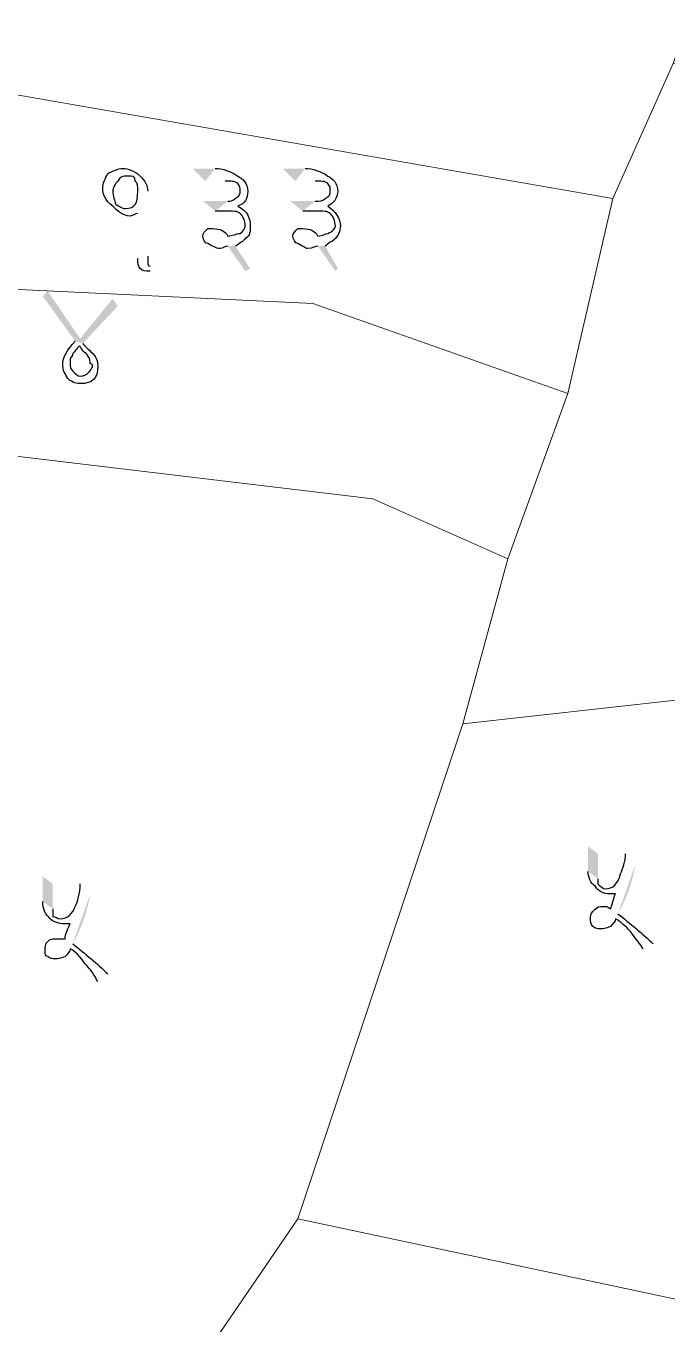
# Model space of a CAD drawing. Header units: metres. Extents: x 345912 to 349030, y 3061206 to 3061792.
# Drawn here: x 346078.53 to 346091.54, y 3061302.59 to 3061328.96 of the extents above; entities that cross this region are included whole.
import ezdxf

# ---------------------------------------------------------------- set-up
doc = ezdxf.new("R2010")
doc.units = ezdxf.units.M
doc.header["$MEASUREMENT"] = 0
doc.layers.add('PDF5_Geometry', color=7, linetype='Continuous')
doc.layers.add('PDF5_Solid Fills', color=7, linetype='Continuous')

msp = doc.modelspace()

# ---------------------------------------------------------------- hatches: boundary and pattern name
at = {"layer": 'PDF5_Solid Fills', "transparency": 33554559}
h = msp.add_hatch(color=256, dxfattribs=at)
h.paths.add_polyline_path([(346080.99854, 3061325.60444), (346080.99854, 3061324.28364)], flags=0)
h.paths.add_polyline_path([(346081.04934, 3061324.08044), (346081.04934, 3061323.97884)], flags=0)
h.paths.add_polyline_path([(346082.16694, 3061325.80764), (346081.91294, 3061326.06164), (346082.37014, 3061326.06164)], flags=0)
h.paths.add_polyline_path([(346082.77654, 3061324.48684), (346083.08134, 3061324.02964), (346082.97974, 3061323.97884), (346082.62414, 3061324.48684)], flags=0)
h.paths.add_polyline_path([(346082.37014, 3061325.19804), (346082.11614, 3061325.40124), (346082.62414, 3061325.40124)], flags=0)
h.paths.add_polyline_path([(346083.99574, 3061325.80764), (346083.74174, 3061326.06164), (346084.19894, 3061326.06164)], flags=0)
h.paths.add_polyline_path([(346084.60534, 3061324.48684), (346084.85934, 3061324.02964), (346084.80854, 3061323.97884), (346084.45294, 3061324.48684)], flags=0)
h.paths.add_polyline_path([(346084.14814, 3061325.19804), (346083.89414, 3061325.40124), (346084.40214, 3061325.40124)], flags=0)
h = msp.add_hatch(color=256, dxfattribs=at)
h.paths.add_polyline_path([(346076.12174, 3061323.11523), (346076.12174, 3061321.79443)], flags=0)
h.paths.add_polyline_path([(346076.22334, 3061321.59123), (346076.22334, 3061321.48963)], flags=0)
h.paths.add_polyline_path([(346077.29014, 3061323.31843), (346077.03614, 3061323.57243), (346077.54414, 3061323.57243)], flags=0)
h.paths.add_polyline_path([(346077.89974, 3061321.99763), (346078.20454, 3061321.54043), (346078.10294, 3061321.48963), (346077.79814, 3061321.99763)], flags=0)
h.paths.add_polyline_path([(346077.49334, 3061322.70883), (346077.23934, 3061322.91203), (346077.74734, 3061322.91203)], flags=0)
h.paths.add_polyline_path([(346079.52534, 3061322.55643), (346078.86494, 3061323.47083), (346078.96654, 3061323.57243), (346079.62694, 3061322.60723), (346080.28734, 3061323.42003), (346080.38894, 3061323.26763), (346079.67774, 3061322.50563)], flags=0)
h = msp.add_hatch(color=256, dxfattribs=at)
h.paths.add_polyline_path([(346090.70134, 3061312.14243), (346090.90454, 3061311.93923)], flags=0)
h.paths.add_polyline_path([(346090.54894, 3061310.92323, 0.08894398), (346090.90454, 3061311.93923)], flags=0)
h.paths.add_polyline_path([(346091.26014, 3061310.31363), (346091.05694, 3061310.21203)], flags=0)
h.paths.add_polyline_path([(346089.93934, 3061311.78683), (346089.93934, 3061312.29483), (346090.14254, 3061312.14243), (346090.14254, 3061311.63443)], flags=0)
h.paths.add_polyline_path([(346091.97134, 3061311.88843), (346091.76814, 3061312.14243)], flags=0)
h.paths.add_polyline_path([(346092.47934, 3061311.07563), (346092.98734, 3061310.26283), (346092.88574, 3061310.21203), (346092.42854, 3061311.07563)], flags=0)
h.paths.add_polyline_path([(346094.40974, 3061312.04083), (346094.61294, 3061312.24403), (346094.25734, 3061312.24403)], flags=0)
h.paths.add_polyline_path([(346094.40974, 3061310.61843), (346094.71454, 3061310.21203), (346094.76534, 3061310.26283), (346094.56214, 3061310.66923)], flags=0)
h.paths.add_polyline_path([(346094.30814, 3061311.32963), (346094.51134, 3061311.53283), (346094.10494, 3061311.53283)], flags=0)
h = msp.add_hatch(color=256, dxfattribs=at)
h.paths.add_polyline_path([(346076.12174, 3061311.17724), (346076.12174, 3061309.85644)], flags=0)
h.paths.add_polyline_path([(346076.22334, 3061309.65324), (346076.22334, 3061309.55164)], flags=0)
h.paths.add_polyline_path([(346077.29014, 3061311.38044), (346077.03614, 3061311.63444), (346077.54414, 3061311.63444)], flags=0)
h.paths.add_polyline_path([(346077.89974, 3061310.05964), (346078.20454, 3061309.60244), (346078.10294, 3061309.60244), (346077.74734, 3061310.05964)], flags=0)
h.paths.add_polyline_path([(346077.49334, 3061310.77084), (346077.23934, 3061310.97404), (346077.74734, 3061310.97404)], flags=0)
h.paths.add_polyline_path([(346079.62694, 3061311.53284), (346079.83014, 3061311.32964)], flags=0)
h.paths.add_polyline_path([(346079.47454, 3061310.31364, 0.08894398), (346079.83014, 3061311.32964)], flags=0)
h.paths.add_polyline_path([(346080.18574, 3061309.70404), (346079.98254, 3061309.55164)], flags=0)
h.paths.add_polyline_path([(346078.86494, 3061311.17724), (346078.86494, 3061311.68524), (346079.06814, 3061311.53284), (346079.06814, 3061311.02484)], flags=0)

# ---------------------------------------------------------------- linework, layer by layer
at = {"layer": 'PDF5_Geometry', "lineweight": 9}
for points in [[(346094.40974, 3061335.81523), (346091.66653, 3061328.19523), (346090.44734, 3061325.45205), (346076.42653, 3061327.89044), (346068.80653, 3061328.50004), (346076.42653, 3061329.10963), (346088.31373, 3061330.02403), (346087.70414, 3061334.90085), (346094.71455, 3061336.12004)], [(346094.40974, 3061335.81523), (346091.66653, 3061328.19523), (346090.44734, 3061325.45205), (346076.42653, 3061327.89044), (346068.80653, 3061328.50004), (346076.42653, 3061329.10963), (346088.31373, 3061330.02403), (346087.70414, 3061334.90085), (346094.71455, 3061336.12004)], [(346101.11534, 3061316.30803), (346087.39933, 3061314.78403), (346088.31373, 3061318.13683), (346089.53294, 3061321.48963), (346090.44734, 3061325.45205), (346091.66653, 3061328.19523), (346107.21134, 3061330.93844)], [(346101.11534, 3061316.30803), (346087.39933, 3061314.78403), (346088.31373, 3061318.13683), (346089.53294, 3061321.48963), (346090.44734, 3061325.45205), (346091.66653, 3061328.19523), (346107.21134, 3061330.93844)], [(346090.44734, 3061325.45205), (346089.53294, 3061321.48963), (346084.35134, 3061323.31844), (346077.95053, 3061323.62324), (346074.90254, 3061324.53764), (346076.42653, 3061327.89044)], [(346090.44734, 3061325.45205), (346089.53294, 3061321.48963), (346084.35134, 3061323.31844), (346077.95053, 3061323.62324), (346074.90254, 3061324.53764), (346076.42653, 3061327.89044)], [(346074.90254, 3061324.53764), (346077.95053, 3061323.62324), (346084.35134, 3061323.31844), (346089.53294, 3061321.48963), (346088.31373, 3061318.13683), (346085.57053, 3061319.35604), (346072.76895, 3061320.88004), (346070.33053, 3061321.79444), (346067.28254, 3061323.31844), (346068.80653, 3061325.75683)], [(346074.90254, 3061324.53764), (346077.95053, 3061323.62324), (346084.35134, 3061323.31844), (346089.53294, 3061321.48963), (346088.31373, 3061318.13683), (346085.57053, 3061319.35604), (346072.76895, 3061320.88004), (346070.33053, 3061321.79444), (346067.28254, 3061323.31844), (346068.80653, 3061325.75683)], [(346088.31373, 3061318.13683), (346087.39933, 3061314.78403), (346084.04653, 3061304.72564), (346080.08414, 3061298.93444), (346077.64574, 3061293.44803), (346071.24493, 3061296.80085), (346066.67294, 3061298.93444), (346068.50175, 3061306.24963), (346072.76895, 3061320.88004), (346085.57053, 3061319.35604)], [(346088.31373, 3061318.13683), (346087.39933, 3061314.78403), (346084.04653, 3061304.72564), (346080.08414, 3061298.93444), (346077.64574, 3061293.44803), (346071.24493, 3061296.80085), (346066.67294, 3061298.93444), (346068.50175, 3061306.24963), (346072.76895, 3061320.88004), (346085.57053, 3061319.35604)], [(346097.45773, 3061307.46884), (346096.23854, 3061305.94485), (346095.01933, 3061303.50645), (346094.10493, 3061302.59205), (346084.04653, 3061304.72564), (346087.39933, 3061314.78403), (346101.11534, 3061316.30803)], [(346097.45773, 3061307.46884), (346096.23854, 3061305.94485), (346095.01933, 3061303.50645), (346094.10493, 3061302.59205), (346084.04653, 3061304.72564), (346087.39933, 3061314.78403), (346101.11534, 3061316.30803)], [(346094.10493, 3061302.59205), (346096.84814, 3061302.59205), (346098.06734, 3061302.59205), (346098.06734, 3061301.67764), (346095.93373, 3061290.40004), (346095.01933, 3061286.43764), (346087.39933, 3061286.13284), (346085.87534, 3061285.82803), (346080.69373, 3061285.52324), (346076.12175, 3061286.13284), (346077.64574, 3061293.44803), (346080.08414, 3061298.93444), (346084.04653, 3061304.72564)], [(346094.10493, 3061302.59205), (346096.84814, 3061302.59205), (346098.06734, 3061302.59205), (346098.06734, 3061301.67764), (346095.93373, 3061290.40004), (346095.01933, 3061286.43764), (346087.39933, 3061286.13284), (346085.87534, 3061285.82803), (346080.69373, 3061285.52324), (346076.12175, 3061286.13284), (346077.64574, 3061293.44803), (346080.08414, 3061298.93444), (346084.04653, 3061304.72564)]]:
    msp.add_lwpolyline(points, close=True, dxfattribs=at)
at = {"layer": 'PDF5_Geometry', "lineweight": 25}
for points in [[(346080.08414, 3061325.65524), (346080.08414, 3061325.75684), (346080.13494, 3061325.85844), (346080.18574, 3061325.96004)], [(346080.18574, 3061325.96004), (346080.28734, 3061326.01084), (346080.38894, 3061326.06164), (346080.49054, 3061326.06164)], [(346080.38894, 3061325.80764), (346080.33814, 3061325.75684), (346080.28734, 3061325.65524), (346080.28734, 3061325.60444)], [(346080.59214, 3061325.90924), (346080.54134, 3061325.90924), (346080.43974, 3061325.90924), (346080.38894, 3061325.80764)], [(346080.49054, 3061326.06164), (346080.59214, 3061326.06164), (346080.74454, 3061326.01084), (346080.84614, 3061325.90924)], [(346080.74454, 3061325.80764), (346080.74454, 3061325.90924), (346080.69374, 3061325.90924), (346080.59214, 3061325.90924)], [(346080.79534, 3061325.60444), (346080.79534, 3061325.70604), (346080.79534, 3061325.75684), (346080.74454, 3061325.80764)], [(346080.84614, 3061325.90924), (346080.94774, 3061325.80764), (346080.99854, 3061325.70604), (346080.99854, 3061325.60444)], [(346082.37014, 3061326.06164), (346082.52254, 3061326.06164), (346082.67494, 3061326.01084), (346082.82734, 3061325.90924)], [(346082.82734, 3061325.75684), (346082.77654, 3061325.80764), (346082.67494, 3061325.80764), (346082.57334, 3061325.80764)], [(346082.82734, 3061325.90924), (346082.92894, 3061325.85844), (346083.03054, 3061325.75684), (346083.03054, 3061325.60444)], [(346084.19894, 3061326.06164), (346084.35134, 3061326.06164), (346084.50374, 3061326.01084), (346084.65614, 3061325.90924)], [(346084.65614, 3061325.75684), (346084.60534, 3061325.80764), (346084.50374, 3061325.80764), (346084.40214, 3061325.80764)], [(346084.65614, 3061325.90924), (346084.75774, 3061325.85844), (346084.85934, 3061325.75684), (346084.85934, 3061325.60444)], [(346080.28734, 3061325.29964), (346080.13494, 3061325.40124), (346080.08414, 3061325.55364), (346080.08414, 3061325.65524)], [(346080.28734, 3061325.60444), (346080.28734, 3061325.50284), (346080.33814, 3061325.40124), (346080.33814, 3061325.35044)], [(346080.54134, 3061325.24884), (346080.74454, 3061325.24884), (346080.79534, 3061325.35044), (346080.79534, 3061325.60444)], [(346082.77654, 3061325.45204), (346082.87814, 3061325.50284), (346082.87814, 3061325.55364), (346082.87814, 3061325.60444)], [(346082.87814, 3061325.60444), (346082.87814, 3061325.65524), (346082.87814, 3061325.70604), (346082.82734, 3061325.75684)], [(346083.03054, 3061325.60444), (346083.03054, 3061325.45204), (346082.97974, 3061325.35044), (346082.82734, 3061325.29964)], [(346084.60534, 3061325.45204), (346084.70694, 3061325.50284), (346084.70694, 3061325.55364), (346084.70694, 3061325.60444)], [(346084.70694, 3061325.60444), (346084.70694, 3061325.65524), (346084.70694, 3061325.70604), (346084.65614, 3061325.75684)], [(346084.85934, 3061325.60444), (346084.85934, 3061325.45204), (346084.75774, 3061325.35044), (346084.65614, 3061325.29964)], [(346080.64294, 3061325.09644), (346080.49054, 3061325.09644), (346080.38894, 3061325.19804), (346080.28734, 3061325.29964)], [(346080.33814, 3061325.35044), (346080.38894, 3061325.29964), (346080.49054, 3061325.24884), (346080.54134, 3061325.24884)], [(346082.62414, 3061325.40124), (346082.67494, 3061325.40124), (346082.72574, 3061325.40124), (346082.77654, 3061325.45204)], [(346082.82734, 3061325.29964), (346083.03054, 3061325.19804), (346083.08134, 3061325.04564), (346083.08134, 3061324.89324)], [(346084.40214, 3061325.40124), (346084.50374, 3061325.40124), (346084.55454, 3061325.40124), (346084.60534, 3061325.45204)], [(346084.65614, 3061325.29964), (346084.80854, 3061325.19804), (346084.91014, 3061325.04564), (346084.91014, 3061324.89324)], [(346080.79534, 3061325.14724), (346080.74454, 3061325.14724), (346080.69374, 3061325.09644), (346080.64294, 3061325.09644)], [(346082.47174, 3061325.19804), (346082.42094, 3061325.19804), (346082.37014, 3061325.19804), (346082.37014, 3061325.19804)], [(346082.57334, 3061325.19804), (346082.57334, 3061325.19804), (346082.52254, 3061325.19804), (346082.47174, 3061325.19804)], [(346082.87814, 3061325.14724), (346082.82734, 3061325.19804), (346082.72574, 3061325.19804), (346082.57334, 3061325.19804)], [(346082.97974, 3061324.89324), (346082.97974, 3061324.99484), (346082.92894, 3061325.09644), (346082.87814, 3061325.14724)], [(346084.30054, 3061325.19804), (346084.24974, 3061325.19804), (346084.19894, 3061325.19804), (346084.14814, 3061325.19804)], [(346084.40214, 3061325.19804), (346084.35134, 3061325.19804), (346084.35134, 3061325.19804), (346084.30054, 3061325.19804)], [(346084.70694, 3061325.14724), (346084.65614, 3061325.19804), (346084.55454, 3061325.19804), (346084.40214, 3061325.19804)], [(346084.80854, 3061324.89324), (346084.80854, 3061324.99484), (346084.75774, 3061325.09644), (346084.70694, 3061325.14724)], [(346082.11614, 3061324.69004), (346082.11614, 3061324.74084), (346082.16694, 3061324.79164), (346082.21774, 3061324.84244)], [(346082.21774, 3061324.84244), (346082.21774, 3061324.84244), (346082.26854, 3061324.84244), (346082.31934, 3061324.84244)], [(346082.31934, 3061324.84244), (346082.47174, 3061324.84244), (346082.57334, 3061324.79164), (346082.62414, 3061324.69004)], [(346082.87814, 3061324.74084), (346082.92894, 3061324.79164), (346082.97974, 3061324.84244), (346082.97974, 3061324.89324)], [(346083.08134, 3061324.89324), (346083.08134, 3061324.79164), (346083.08134, 3061324.69004), (346082.97974, 3061324.63924)], [(346083.94494, 3061324.69004), (346083.94494, 3061324.74084), (346083.99574, 3061324.79164), (346084.04654, 3061324.84244)], [(346084.04654, 3061324.84244), (346084.04654, 3061324.84244), (346084.09734, 3061324.84244), (346084.14814, 3061324.84244)], [(346084.14814, 3061324.84244), (346084.30054, 3061324.84244), (346084.40214, 3061324.79164), (346084.45294, 3061324.69004)], [(346084.65614, 3061324.74084), (346084.75774, 3061324.79164), (346084.80854, 3061324.84244), (346084.80854, 3061324.89324)], [(346084.91014, 3061324.89324), (346084.91014, 3061324.79164), (346084.85934, 3061324.69004), (346084.80854, 3061324.63924)], [(346082.21774, 3061324.53764), (346082.16694, 3061324.53764), (346082.11614, 3061324.63924), (346082.11614, 3061324.69004)], [(346082.47174, 3061324.43604), (346082.37014, 3061324.43604), (346082.31934, 3061324.48684), (346082.21774, 3061324.53764)], [(346082.62414, 3061324.48684), (346082.57334, 3061324.48684), (346082.52254, 3061324.43604), (346082.47174, 3061324.43604)], [(346082.62414, 3061324.69004), (346082.72574, 3061324.69004), (346082.77654, 3061324.74084), (346082.87814, 3061324.74084)], [(346082.97974, 3061324.63924), (346082.92894, 3061324.58844), (346082.87814, 3061324.53764), (346082.77654, 3061324.48684)], [(346084.04654, 3061324.53764), (346083.99574, 3061324.53764), (346083.94494, 3061324.63924), (346083.94494, 3061324.69004)], [(346084.24974, 3061324.43604), (346084.19894, 3061324.43604), (346084.14814, 3061324.48684), (346084.04654, 3061324.53764)], [(346084.45294, 3061324.48684), (346084.40214, 3061324.48684), (346084.35134, 3061324.43604), (346084.24974, 3061324.43604)], [(346084.45294, 3061324.69004), (346084.55454, 3061324.69004), (346084.60534, 3061324.74084), (346084.65614, 3061324.74084)], [(346084.80854, 3061324.63924), (346084.75774, 3061324.58844), (346084.65614, 3061324.53764), (346084.60534, 3061324.48684)], [(346080.84614, 3061324.02964), (346080.79534, 3061324.08044), (346080.79534, 3061324.13124), (346080.79534, 3061324.23284)], [(346080.99854, 3061324.28364), (346080.99854, 3061324.18204), (346080.99854, 3061324.13124), (346080.99854, 3061324.13124)], [(346081.04934, 3061323.97884), (346080.94774, 3061323.97884), (346080.89694, 3061323.97884), (346080.84614, 3061324.02964)], [(346080.99854, 3061324.13124), (346080.99854, 3061324.08044), (346081.04934, 3061324.08044), (346081.04934, 3061324.08044)], [(346079.27134, 3061322.09923), (346079.27134, 3061322.20083), (346079.37294, 3061322.40403), (346079.52534, 3061322.55643)], [(346079.62694, 3061322.45483), (346079.57614, 3061322.45483), (346079.57614, 3061322.40403), (346079.47454, 3061322.30243)], [(346079.67774, 3061322.35323), (346079.67774, 3061322.40403), (346079.62694, 3061322.40403), (346079.62694, 3061322.45483)], [(346079.67774, 3061322.50563), (346079.72854, 3061322.45483), (346079.77934, 3061322.40403), (346079.88094, 3061322.30243)], [(346079.47454, 3061322.30243), (346079.47454, 3061322.30243), (346079.47454, 3061322.25163), (346079.42374, 3061322.20083)], [(346079.42374, 3061322.20083), (346079.42374, 3061322.15003), (346079.42374, 3061322.09923), (346079.42374, 3061322.09923)], [(346079.77934, 3061322.25163), (346079.77934, 3061322.30243), (346079.72854, 3061322.30243), (346079.67774, 3061322.35323)], [(346079.83014, 3061322.09923), (346079.83014, 3061322.15003), (346079.83014, 3061322.20083), (346079.77934, 3061322.25163)], [(346079.88094, 3061322.30243), (346079.98254, 3061322.20083), (346079.98254, 3061322.09923), (346079.98254, 3061322.04843)], [(346079.37294, 3061321.79443), (346079.32214, 3061321.89603), (346079.27134, 3061321.94683), (346079.27134, 3061322.09923)], [(346079.42374, 3061322.09923), (346079.42374, 3061322.04843), (346079.42374, 3061321.99763), (346079.47454, 3061321.94683)], [(346079.47454, 3061321.94683), (346079.52534, 3061321.89603), (346079.57614, 3061321.84523), (346079.62694, 3061321.84523)], [(346079.62694, 3061321.84523), (346079.77934, 3061321.84523), (346079.83014, 3061321.94683), (346079.88094, 3061322.04843)], [(346079.98254, 3061322.04843), (346079.98254, 3061321.79443), (346079.88094, 3061321.69283), (346079.62694, 3061321.69283)], [(346079.88094, 3061322.04843), (346079.88094, 3061322.04843), (346079.88094, 3061322.09923), (346079.83014, 3061322.09923)], [(346079.62694, 3061321.69283), (346079.52534, 3061321.69283), (346079.42374, 3061321.74363), (346079.37294, 3061321.79443)], [(346090.59974, 3061311.73603), (346090.65054, 3061311.83763), (346090.70134, 3061311.99003), (346090.70134, 3061312.14243)], [(346090.09174, 3061311.48203), (346089.99014, 3061311.53283), (346089.93934, 3061311.68523), (346089.93934, 3061311.78683)], [(346090.14254, 3061311.63443), (346090.14254, 3061311.58363), (346090.14254, 3061311.53283), (346090.14254, 3061311.53283)], [(346090.29494, 3061311.43123), (346090.44734, 3061311.43123), (346090.54894, 3061311.53283), (346090.59974, 3061311.73603)], [(346079.52534, 3061311.07564), (346079.57614, 3061311.17724), (346079.62694, 3061311.32964), (346079.62694, 3061311.53284)], [(346090.39654, 3061311.32963), (346090.24414, 3061311.32963), (346090.14254, 3061311.38043), (346090.09174, 3061311.48203)], [(346090.14254, 3061311.53283), (346090.19334, 3061311.48203), (346090.24414, 3061311.43123), (346090.29494, 3061311.43123)], [(346090.39654, 3061311.02483), (346090.44734, 3061311.12643), (346090.44734, 3061311.22803), (346090.49814, 3061311.32963)], [(346090.49814, 3061311.32963), (346090.44734, 3061311.32963), (346090.44734, 3061311.32963), (346090.39654, 3061311.32963)], [(346079.01734, 3061310.82164), (346078.91574, 3061310.92324), (346078.86494, 3061311.02484), (346078.86494, 3061311.17724)], [(346079.22054, 3061310.82164), (346079.37294, 3061310.82164), (346079.47454, 3061310.92324), (346079.52534, 3061311.07564)], [(346090.04094, 3061310.97403), (346090.09174, 3061311.02483), (346090.14254, 3061311.07563), (346090.19334, 3061311.07563)], [(346090.19334, 3061311.07563), (346090.29494, 3061311.07563), (346090.34574, 3061311.07563), (346090.39654, 3061311.02483)], [(346079.32214, 3061310.72004), (346079.16974, 3061310.72004), (346079.06814, 3061310.77084), (346079.01734, 3061310.82164)], [(346079.06814, 3061311.02484), (346079.06814, 3061310.97404), (346079.06814, 3061310.92324), (346079.06814, 3061310.87244)], [(346079.06814, 3061310.87244), (346079.11894, 3061310.87244), (346079.16974, 3061310.82164), (346079.22054, 3061310.82164)], [(346089.99014, 3061310.82163), (346089.99014, 3061310.87243), (346089.99014, 3061310.92323), (346090.04094, 3061310.97403)], [(346090.04094, 3061310.66923), (346089.99014, 3061310.72003), (346089.99014, 3061310.77083), (346089.99014, 3061310.82163)], [(346090.49814, 3061310.82163), (346090.49814, 3061310.77083), (346090.44734, 3061310.72003), (346090.39654, 3061310.66923)], [(346090.80294, 3061310.56763), (346090.70134, 3061310.66923), (346090.59974, 3061310.77083), (346090.49814, 3061310.82163)], [(346090.54894, 3061310.92323), (346090.80294, 3061310.72003), (346091.05694, 3061310.51683), (346091.26014, 3061310.31363)], [(346079.32214, 3061310.41524), (346079.32214, 3061310.51684), (346079.37294, 3061310.61844), (346079.42374, 3061310.72004)], [(346079.42374, 3061310.72004), (346079.37294, 3061310.72004), (346079.37294, 3061310.72004), (346079.32214, 3061310.72004)], [(346090.19334, 3061310.61843), (346090.14254, 3061310.61843), (346090.09174, 3061310.61843), (346090.04094, 3061310.66923)], [(346090.39654, 3061310.66923), (346090.29494, 3061310.61843), (346090.24414, 3061310.61843), (346090.19334, 3061310.61843)], [(346091.05694, 3061310.21203), (346091.00614, 3061310.31363), (346090.90454, 3061310.41523), (346090.80294, 3061310.56763)], [(346078.91574, 3061310.16124), (346078.91574, 3061310.26284), (346078.91574, 3061310.31364), (346078.96654, 3061310.36444)], [(346078.96654, 3061310.36444), (346079.01734, 3061310.41524), (346079.06814, 3061310.41524), (346079.11894, 3061310.41524)], [(346079.11894, 3061310.41524), (346079.22054, 3061310.41524), (346079.27134, 3061310.41524), (346079.32214, 3061310.41524)], [(346079.47454, 3061310.31364), (346079.72854, 3061310.11044), (346079.98254, 3061309.90724), (346080.18574, 3061309.70404)], [(346078.96654, 3061310.05964), (346078.91574, 3061310.05964), (346078.91574, 3061310.11044), (346078.91574, 3061310.16124)], [(346079.11894, 3061310.00884), (346079.06814, 3061310.00884), (346079.01734, 3061310.00884), (346078.96654, 3061310.05964)], [(346079.32214, 3061310.05964), (346079.22054, 3061310.00884), (346079.16974, 3061310.00884), (346079.11894, 3061310.00884)], [(346079.42374, 3061310.21204), (346079.42374, 3061310.16124), (346079.37294, 3061310.11044), (346079.32214, 3061310.05964)], [(346079.72854, 3061309.90724), (346079.62694, 3061310.05964), (346079.52534, 3061310.16124), (346079.42374, 3061310.21204)], [(346079.98254, 3061309.55164), (346079.93174, 3061309.65324), (346079.83014, 3061309.80564), (346079.72854, 3061309.90724)]]:
    msp.add_open_spline(points, degree=3, dxfattribs=at)

doc.saveas('drawing.dxf')
